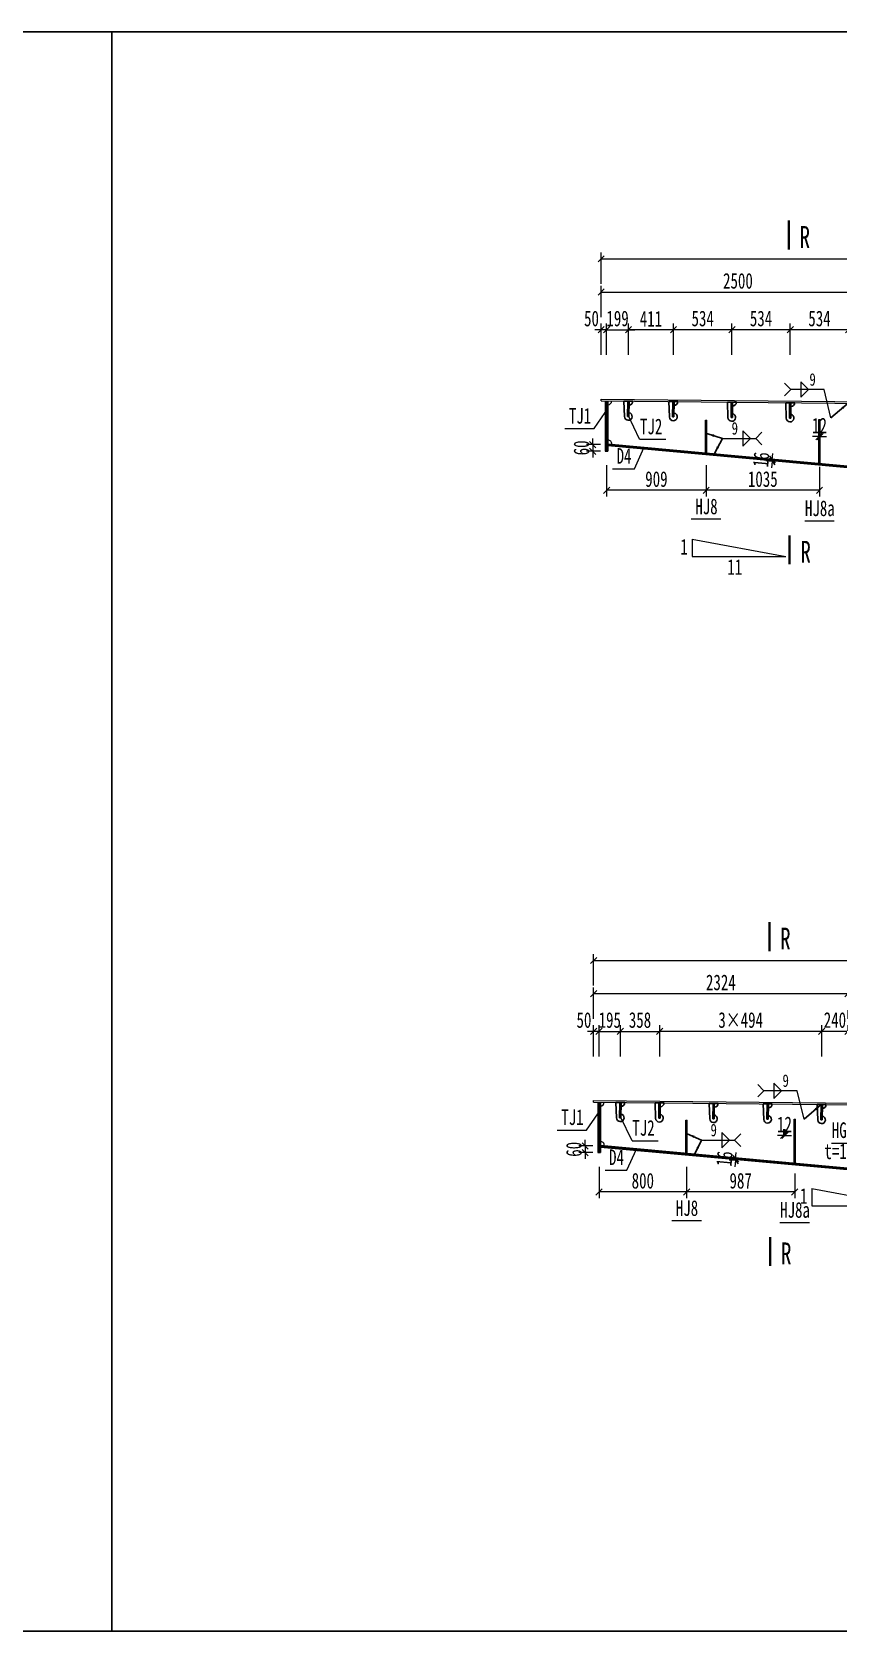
# Model space of a CAD drawing. Header units: millimetres. Extents: x -89049 to 410567, y -307459 to -100425.
# Drawn here: x 145837 to 153201, y -153251 to -138634 of the extents above; entities that cross this region are included whole.
import ezdxf
from ezdxf.enums import TextEntityAlignment as Align

# ---------------------------------------------------------------- set-up
doc = ezdxf.new("R2010")
doc.units = ezdxf.units.MM
doc.layers.get('Defpoints').update_dxf_attribs({"color": 8})
for name, color, linetype, lineweight in [('Dim', 4, 'Continuous', 15), ('文字', 7, 'Continuous', 15), ('粗线', 3, 'Continuous', 35), ('细实线', 4, 'Continuous', 15), ('钢板粗线', 1, 'Continuous', 25), ('钢板细线', 6, 'Continuous', 15)]:
    doc.layers.add(name, color=color, linetype=linetype, lineweight=lineweight)
doc.layers.add('Text', color=4, linetype='Continuous')
doc.styles.add('111', font='', dxfattribs={"width": 0.7})
doc.styles.add('BM_Dim', font='', dxfattribs={"width": 0.85})
doc.styles.add('SMEDI', font='', dxfattribs={"width": 0.75})
doc.styles.get("Standard").update_dxf_attribs({"font": ''})
doc.styles.get('111').set_extended_font_data('仿宋_GB2312')
doc.styles.get('BM_Dim').set_extended_font_data('仿宋_GB2312')
doc.styles.get('SMEDI').set_extended_font_data('仿宋_GB2312')
doc.styles.get('Standard').set_extended_font_data('仿宋_GB2312')
doc.dimstyles.new('200', dxfattribs={"dimscale": 0, "dimtxt": 2.5, "dimasz": 1, "dimexe": 1, "dimexo": 1, "dimgap": 0.6, "dimtad": 1, "dimdec": 0, "dimdsep": 46, "dimtxsty": '111', "dimblk": 'OBLIQUE', "dimcen": 0, "dimclrd": 4, "dimclre": 4, "dimclrt": 4, "dimadec": 1, "dimazin": 2, "dimtfac": 1, "dimtdec": 0, "dimtix": 1, "dimtmove": 2, "dimatfit": 3, "dimfxl": 4, "dimfxlon": 1, "dimtolj": 1, "dimlwd": -1, "dimlwe": -1, "dimarcsym": 0})
doc.dimstyles.new('MSteel_1.0_1.0', dxfattribs={"dimtxt": 3, "dimasz": 1.2, "dimexe": 1, "dimexo": 1, "dimgap": 1, "dimtad": 3, "dimtoh": 1, "dimdec": 0, "dimzin": 0, "dimdsep": 46, "dimtxsty": 'Standard', "dimblk": 'ARCHTICK', "dimcen": 0.09, "dimclrd": 3, "dimclre": 3, "dimadec": 0, "dimazin": 0, "dimtfac": 1, "dimtdec": 4, "dimtofl": 0, "dimtmove": 0, "dimatfit": 3, "dimfxl": 1, "dimtolj": 1, "dimtzin": 0, "dimarcsym": 0})

# ---------------------------------------------------------------- blocks, each defined once
blk = doc.blocks.new('_Oblique')
at = {"color": 0, "linetype": 'ByBlock', "lineweight": -2}
blk.add_line((-0.5, -0.5), (0.5, 0.5), dxfattribs=at)
blk = doc.blocks.new('*D3426')
at = {"layer": 'Defpoints', "color": 0, "transparency": 16777216}
for p in [(153537, -141012), (151037, -141998), (153537, -141941)]:
    blk.add_point(p, dxfattribs=at)
at = {"layer": '细实线', "color": 4, "transparency": 16777216}
for p, q in [((151037, -141240), (151037, -140955)), ((151037, -141012), (153537, -141012)), ((153537, -141240), (153537, -140955))]:
    blk.add_line(p, q, dxfattribs=at)
at = {"layer": '细实线', "color": 4, "transparency": 16777216, "xscale": 57.14285714285715, "yscale": 57.14285714285715, "zscale": 57.14285714285715, "rotation": 180}
blk.add_blockref('_Oblique', (151037, -141012), dxfattribs=at)
at = {"layer": '细实线', "color": 4, "transparency": 16777216, "xscale": 57.14285714285715, "yscale": 57.14285714285715, "zscale": 57.14285714285715}
blk.add_blockref('_Oblique', (153537, -141012), dxfattribs=at)
at = {"layer": '细实线', "color": 4, "transparency": 16777216, "insert": (152287, -140910), "char_height": 142.9, "attachment_point": 5, "style": '111'}
blk.add_mtext('\\A1;2500', dxfattribs=at)
blk = doc.blocks.new('*D3428')
at = {"layer": 'Defpoints', "color": 0, "transparency": 16777216}
for p in [(151997, -142457), (153032, -142553), (151997, -142824)]:
    blk.add_point(p, dxfattribs=at)
at = {"layer": '细实线', "color": 4, "transparency": 16777216}
for p, q in [((151997, -142595), (151997, -142881)), ((153032, -142610), (153032, -142881)), ((153032, -142824), (151997, -142824))]:
    blk.add_line(p, q, dxfattribs=at)
at = {"layer": '细实线', "color": 4, "transparency": 16777216, "xscale": 57.14285714285715, "yscale": 57.14285714285715, "zscale": 57.14285714285715, "rotation": 180}
blk.add_blockref('_Oblique', (151997, -142824), dxfattribs=at)
at = {"layer": '细实线', "color": 4, "transparency": 16777216, "xscale": 57.14285714285715, "yscale": 57.14285714285715, "zscale": 57.14285714285715}
blk.add_blockref('_Oblique', (153032, -142824), dxfattribs=at)
at = {"layer": '细实线', "color": 4, "transparency": 16777216, "insert": (152514, -142722), "char_height": 142.9, "attachment_point": 5, "style": '111'}
blk.add_mtext('\\A1;1035', dxfattribs=at)
blk = doc.blocks.new('_ArchTick')
at = {"color": 0, "linetype": 'ByBlock', "const_width": 0.15}
blk.add_lwpolyline([(-0.5, -0.5), (0.5, 0.5)], dxfattribs=at)
blk = doc.blocks.new('角焊缝1')
at = {"layer": 'Dim'}
blk.add_line((-3101.17, 370.22), (-3106.48, 370.22), dxfattribs=at)
blk.add_lwpolyline([(-3107.48, 369.22), (-3106.48, 370.22), (-3107.48, 371.22)], dxfattribs=at)
blk.add_lwpolyline([(-3104.91, 371.45), (-3104.91, 368.99), (-3103.68, 370.22)], close=True, dxfattribs=at)
blk = doc.blocks.new('角焊缝2')
at = {"layer": 'Dim'}
blk.add_line((-3138.01, 370.22), (-3132.7, 370.22), dxfattribs=at)
blk.add_lwpolyline([(-3134.75, 371.45), (-3134.75, 368.99), (-3133.52, 370.22)], close=True, dxfattribs=at)
blk.add_lwpolyline([(-3131.7, 369.22), (-3132.7, 370.22), (-3131.7, 371.22)], dxfattribs=at)
blk = doc.blocks.new('*D3432')
at = {"layer": 'Defpoints', "color": 0, "transparency": 16777216}
for p in [(150960, -142467), (151087, -142406), (151087, -142467)]:
    blk.add_point(p, dxfattribs=at)
at = {"layer": '细实线', "color": 4, "transparency": 16777216}
for p, q in [((150960, -142406), (150960, -142349)), ((151030, -142406), (150903, -142406)), ((151030, -142467), (150903, -142467)), ((150960, -142406), (150960, -142467)), ((150960, -142467), (150960, -142524))]:
    blk.add_line(p, q, dxfattribs=at)
at = {"layer": '细实线', "color": 4, "transparency": 16777216, "xscale": 57.14285714285715, "yscale": 57.14285714285715, "zscale": 57.14285714285715}
for p, rotation in [((150960, -142406), 270), ((150960, -142467), 90)]:
    blk.add_blockref('_Oblique', p, dxfattribs=dict(at, rotation=rotation))
at = {"layer": '细实线', "color": 4, "transparency": 16777216, "insert": (150858, -142436), "char_height": 142.9, "attachment_point": 5, "rotation": 90, "style": '111'}
blk.add_mtext('\\A1;60', dxfattribs=at)
blk = doc.blocks.new('*D3438')
at = {"layer": 'Defpoints', "color": 0, "transparency": 16777216}
for p in [(152600, -142560), (152631, -142563), (152632, -142547)]:
    blk.add_point(p, dxfattribs=at)
at = {"layer": '细实线', "color": 4, "transparency": 16777216}
for p, q in [((152601, -142544), (152606, -142488)), ((152600, -142560), (152543, -142555)), ((152601, -142544), (152544, -142539)), ((152600, -142560), (152595, -142617)), ((152601, -142544), (152600, -142560))]:
    blk.add_line(p, q, dxfattribs=at)
at = {"layer": '细实线', "color": 4, "transparency": 16777216, "xscale": 57.14285714285715, "yscale": 57.14285714285715, "zscale": 57.14285714285715}
for p, rotation in [((152601, -142544), 264.7955185572884), ((152600, -142560), 84.79551855728839)]:
    blk.add_blockref('_Oblique', p, dxfattribs=dict(at, rotation=rotation))
at = {"layer": '细实线', "color": 4, "transparency": 16777216, "insert": (152499, -142543), "char_height": 142.9, "attachment_point": 5, "rotation": 84.7955, "style": '111'}
blk.add_mtext('\\A1;16', dxfattribs=at)
blk = doc.blocks.new('*D3491')
at = {"layer": 'Defpoints', "color": 0, "transparency": 16777216}
for p in [(151037, -141356), (151037, -141997), (151087, -142024)]:
    blk.add_point(p, dxfattribs=at)
at = {"layer": '细实线', "color": 4, "transparency": 16777216}
for p, q in [((151037, -141585), (151037, -141299)), ((151087, -141585), (151087, -141299)), ((151037, -141356), (150980, -141356)), ((151087, -141356), (151037, -141356)), ((151087, -141356), (151144, -141356))]:
    blk.add_line(p, q, dxfattribs=at)
at = {"layer": '细实线', "color": 4, "transparency": 16777216, "xscale": 57.14285714285715, "yscale": 57.14285714285715, "zscale": 57.14285714285715}
blk.add_blockref('_Oblique', (151037, -141356), dxfattribs=at)
at = {"layer": '细实线', "color": 4, "transparency": 16777216, "xscale": 57.14285714285715, "yscale": 57.14285714285715, "zscale": 57.14285714285715, "rotation": 180}
blk.add_blockref('_Oblique', (151087, -141356), dxfattribs=at)
at = {"layer": '细实线', "color": 4, "transparency": 16777216, "insert": (150949, -141254), "char_height": 142.9, "attachment_point": 5, "style": '111'}
blk.add_mtext('\\A1;50', dxfattribs=at)
blk = doc.blocks.new('12-140加劲 有过焊孔')
at = {"layer": 'Defpoints'}
blk.add_line((0, 0), (0, 140), dxfattribs=at)
at = {"layer": '钢板粗线', "color": 7}
for p, q in [((-6, 0), (-6, 140)), ((-6, 140), (6, 140)), ((6, 0), (6, 140)), ((41, 0), (35, 141)), ((-41, 0), (41, 0))]:
    blk.add_line(p, q, dxfattribs=at)
for centre, start, end in [((0, 140), 2.441, 260.1291), ((-6, 0), 90, 180)]:
    blk.add_arc(centre, 35, start, end, dxfattribs=at)
blk = doc.blocks.new('*D3492')
at = {"layer": 'Defpoints', "color": 0, "transparency": 16777216}
for p in [(152765, -141356), (152765, -141681), (153299, -142027)]:
    blk.add_point(p, dxfattribs=at)
at = {"layer": '细实线', "color": 4, "transparency": 16777216}
for p, q in [((152765, -141585), (152765, -141299)), ((153299, -141585), (153299, -141299)), ((153299, -141356), (152765, -141356))]:
    blk.add_line(p, q, dxfattribs=at)
at = {"layer": '细实线', "color": 4, "transparency": 16777216, "xscale": 57.14285714285715, "yscale": 57.14285714285715, "zscale": 57.14285714285715, "rotation": 180}
blk.add_blockref('_Oblique', (152765, -141356), dxfattribs=at)
at = {"layer": '细实线', "color": 4, "transparency": 16777216, "xscale": 57.14285714285715, "yscale": 57.14285714285715, "zscale": 57.14285714285715}
blk.add_blockref('_Oblique', (153299, -141356), dxfattribs=at)
at = {"layer": '细实线', "color": 4, "transparency": 16777216, "insert": (153032, -141254), "char_height": 142.9, "attachment_point": 5, "style": '111'}
blk.add_mtext('\\A1;534', dxfattribs=at)
blk = doc.blocks.new('*D3493')
at = {"layer": 'Defpoints', "color": 0, "transparency": 16777216}
for p in [(151287, -141356), (151287, -141810), (151087, -142024)]:
    blk.add_point(p, dxfattribs=at)
at = {"layer": '细实线', "color": 4, "transparency": 16777216}
for p, q in [((151087, -141585), (151087, -141299)), ((151287, -141585), (151287, -141299)), ((151087, -141356), (151030, -141356)), ((151087, -141356), (151287, -141356)), ((151287, -141356), (151344, -141356))]:
    blk.add_line(p, q, dxfattribs=at)
at = {"layer": '细实线', "color": 4, "transparency": 16777216, "xscale": 57.14285714285715, "yscale": 57.14285714285715, "zscale": 57.14285714285715}
blk.add_blockref('_Oblique', (151087, -141356), dxfattribs=at)
at = {"layer": '细实线', "color": 4, "transparency": 16777216, "xscale": 57.14285714285715, "yscale": 57.14285714285715, "zscale": 57.14285714285715, "rotation": 180}
blk.add_blockref('_Oblique', (151287, -141356), dxfattribs=at)
at = {"layer": '细实线', "color": 4, "transparency": 16777216, "insert": (151187, -141254), "char_height": 142.9, "attachment_point": 5, "style": '111'}
blk.add_mtext('\\A1;199', dxfattribs=at)
blk = doc.blocks.new('*D3496')
at = {"layer": 'Defpoints', "color": 0, "transparency": 16777216}
for p in [(151287, -141356), (151287, -141765), (151698, -141744)]:
    blk.add_point(p, dxfattribs=at)
at = {"layer": '细实线', "color": 4, "transparency": 16777216}
for p, q in [((151287, -141585), (151287, -141299)), ((151698, -141585), (151698, -141299)), ((151698, -141356), (151287, -141356))]:
    blk.add_line(p, q, dxfattribs=at)
at = {"layer": '细实线', "color": 4, "transparency": 16777216, "xscale": 57.14285714285715, "yscale": 57.14285714285715, "zscale": 57.14285714285715, "rotation": 180}
blk.add_blockref('_Oblique', (151287, -141356), dxfattribs=at)
at = {"layer": '细实线', "color": 4, "transparency": 16777216, "xscale": 57.14285714285715, "yscale": 57.14285714285715, "zscale": 57.14285714285715}
blk.add_blockref('_Oblique', (151698, -141356), dxfattribs=at)
at = {"layer": '细实线', "color": 4, "transparency": 16777216, "insert": (151492, -141255), "char_height": 142.9, "attachment_point": 5, "style": '111'}
blk.add_mtext('\\A1;411', dxfattribs=at)
blk = doc.blocks.new('*D3497')
at = {"layer": 'Defpoints', "color": 0, "transparency": 16777216}
for p in [(153026, -142366), (153038, -142333), (153038, -142366)]:
    blk.add_point(p, dxfattribs=at)
at = {"layer": '细实线', "color": 4, "transparency": 16777216}
for p, q in [((153026, -142333), (152969, -142333)), ((153026, -142333), (153026, -142276)), ((153026, -142333), (153038, -142333)), ((153038, -142333), (153038, -142276)), ((153038, -142333), (153095, -142333))]:
    blk.add_line(p, q, dxfattribs=at)
at = {"layer": '细实线', "color": 4, "transparency": 16777216, "xscale": 57.14285714285715, "yscale": 57.14285714285715, "zscale": 57.14285714285715}
blk.add_blockref('_Oblique', (153026, -142333), dxfattribs=at)
at = {"layer": '细实线', "color": 4, "transparency": 16777216, "xscale": 57.14285714285715, "yscale": 57.14285714285715, "zscale": 57.14285714285715, "rotation": 180}
blk.add_blockref('_Oblique', (153038, -142333), dxfattribs=at)
at = {"layer": '细实线', "color": 4, "transparency": 16777216, "insert": (153032, -142232), "char_height": 142.9, "attachment_point": 5, "style": '111'}
blk.add_mtext('\\A1;12', dxfattribs=at)
blk = doc.blocks.new('*D3498')
at = {"layer": 'Defpoints', "color": 0, "transparency": 16777216}
for p in [(151087, -142448), (151997, -142457), (151087, -142824)]:
    blk.add_point(p, dxfattribs=at)
at = {"layer": '细实线', "color": 4, "transparency": 16777216}
for p, q in [((151087, -142595), (151087, -142881)), ((151997, -142595), (151997, -142881)), ((151997, -142824), (151087, -142824))]:
    blk.add_line(p, q, dxfattribs=at)
at = {"layer": '细实线', "color": 4, "transparency": 16777216, "xscale": 57.14285714285715, "yscale": 57.14285714285715, "zscale": 57.14285714285715, "rotation": 180}
blk.add_blockref('_Oblique', (151087, -142824), dxfattribs=at)
at = {"layer": '细实线', "color": 4, "transparency": 16777216, "xscale": 57.14285714285715, "yscale": 57.14285714285715, "zscale": 57.14285714285715}
blk.add_blockref('_Oblique', (151997, -142824), dxfattribs=at)
at = {"layer": '细实线', "color": 4, "transparency": 16777216, "insert": (151542, -142722), "char_height": 142.9, "attachment_point": 5, "style": '111'}
blk.add_mtext('\\A1;909', dxfattribs=at)
blk = doc.blocks.new('*D3499')
at = {"layer": 'Defpoints', "color": 0, "transparency": 16777216}
for p in [(163775, -140708), (163775, -141709), (151037, -141998)]:
    blk.add_point(p, dxfattribs=at)
at = {"layer": '细实线', "color": 4, "transparency": 16777216}
for p, q in [((151037, -140937), (151037, -140651)), ((151037, -140708), (163775, -140708)), ((163775, -140937), (163775, -140651))]:
    blk.add_line(p, q, dxfattribs=at)
at = {"layer": '细实线', "color": 4, "transparency": 16777216, "xscale": 57.14285714285715, "yscale": 57.14285714285715, "zscale": 57.14285714285715, "rotation": 180}
blk.add_blockref('_Oblique', (151037, -140708), dxfattribs=at)
at = {"layer": '细实线', "color": 4, "transparency": 16777216, "xscale": 57.14285714285715, "yscale": 57.14285714285715, "zscale": 57.14285714285715}
blk.add_blockref('_Oblique', (163775, -140708), dxfattribs=at)
at = {"layer": '细实线', "color": 4, "transparency": 16777216, "insert": (157406, -140606), "char_height": 142.9, "attachment_point": 5, "style": '111'}
blk.add_mtext('\\A1;12738', dxfattribs=at)
blk = doc.blocks.new('*D3505')
at = {"layer": 'Defpoints', "color": 0, "transparency": 16777216}
for p in [(151698, -141356), (151698, -141744), (152232, -141737)]:
    blk.add_point(p, dxfattribs=at)
at = {"layer": '细实线', "color": 4, "transparency": 16777216}
for p, q in [((151698, -141585), (151698, -141299)), ((152232, -141585), (152232, -141299)), ((152232, -141356), (151698, -141356))]:
    blk.add_line(p, q, dxfattribs=at)
at = {"layer": '细实线', "color": 4, "transparency": 16777216, "xscale": 57.14285714285715, "yscale": 57.14285714285715, "zscale": 57.14285714285715, "rotation": 180}
blk.add_blockref('_Oblique', (151698, -141356), dxfattribs=at)
at = {"layer": '细实线', "color": 4, "transparency": 16777216, "xscale": 57.14285714285715, "yscale": 57.14285714285715, "zscale": 57.14285714285715}
blk.add_blockref('_Oblique', (152232, -141356), dxfattribs=at)
at = {"layer": '细实线', "color": 4, "transparency": 16777216, "insert": (151965, -141254), "char_height": 142.9, "attachment_point": 5, "style": '111'}
blk.add_mtext('\\A1;534', dxfattribs=at)
blk = doc.blocks.new('*D3506')
at = {"layer": 'Defpoints', "color": 0, "transparency": 16777216}
for p in [(152232, -141356), (152232, -141752), (152765, -141737)]:
    blk.add_point(p, dxfattribs=at)
at = {"layer": '细实线', "color": 4, "transparency": 16777216}
for p, q in [((152232, -141585), (152232, -141299)), ((152765, -141585), (152765, -141299)), ((152765, -141356), (152232, -141356))]:
    blk.add_line(p, q, dxfattribs=at)
at = {"layer": '细实线', "color": 4, "transparency": 16777216, "xscale": 57.14285714285715, "yscale": 57.14285714285715, "zscale": 57.14285714285715, "rotation": 180}
blk.add_blockref('_Oblique', (152232, -141356), dxfattribs=at)
at = {"layer": '细实线', "color": 4, "transparency": 16777216, "xscale": 57.14285714285715, "yscale": 57.14285714285715, "zscale": 57.14285714285715}
blk.add_blockref('_Oblique', (152765, -141356), dxfattribs=at)
at = {"layer": '细实线', "color": 4, "transparency": 16777216, "insert": (152498, -141254), "char_height": 142.9, "attachment_point": 5, "style": '111'}
blk.add_mtext('\\A1;534', dxfattribs=at)
blk = doc.blocks.new('*D3515')
at = {"layer": 'Defpoints', "color": 0, "transparency": 16777216}
for p in [(153293, -147425), (150968, -148409), (153293, -148416)]:
    blk.add_point(p, dxfattribs=at)
at = {"layer": '细实线', "color": 4, "transparency": 16777216}
for p, q in [((150968, -147654), (150968, -147368)), ((150968, -147425), (153293, -147425)), ((153293, -147654), (153293, -147368))]:
    blk.add_line(p, q, dxfattribs=at)
at = {"layer": '细实线', "color": 4, "transparency": 16777216, "xscale": 57.14285714285715, "yscale": 57.14285714285715, "zscale": 57.14285714285715, "rotation": 180}
blk.add_blockref('_Oblique', (150968, -147425), dxfattribs=at)
at = {"layer": '细实线', "color": 4, "transparency": 16777216, "xscale": 57.14285714285715, "yscale": 57.14285714285715, "zscale": 57.14285714285715}
blk.add_blockref('_Oblique', (153293, -147425), dxfattribs=at)
at = {"layer": '细实线', "color": 4, "transparency": 16777216, "insert": (152131, -147323), "char_height": 142.9, "attachment_point": 5, "style": '111'}
blk.add_mtext('\\A1;2324', dxfattribs=at)
blk = doc.blocks.new('*D3517')
at = {"layer": 'Defpoints', "color": 0, "transparency": 16777216}
for p in [(151818, -148933), (152806, -149012), (151818, -149238)]:
    blk.add_point(p, dxfattribs=at)
at = {"layer": '细实线', "color": 4, "transparency": 16777216}
for p, q in [((151818, -149009), (151818, -149295)), ((152806, -149070), (152806, -149295)), ((152806, -149238), (151818, -149238))]:
    blk.add_line(p, q, dxfattribs=at)
at = {"layer": '细实线', "color": 4, "transparency": 16777216, "xscale": 57.14285714285715, "yscale": 57.14285714285715, "zscale": 57.14285714285715, "rotation": 180}
blk.add_blockref('_Oblique', (151818, -149238), dxfattribs=at)
at = {"layer": '细实线', "color": 4, "transparency": 16777216, "xscale": 57.14285714285715, "yscale": 57.14285714285715, "zscale": 57.14285714285715}
blk.add_blockref('_Oblique', (152806, -149238), dxfattribs=at)
at = {"layer": '细实线', "color": 4, "transparency": 16777216, "insert": (152312, -149136), "char_height": 142.9, "attachment_point": 5, "style": '111'}
blk.add_mtext('\\A1;987', dxfattribs=at)
blk = doc.blocks.new('*D3521')
at = {"layer": 'Defpoints', "color": 0, "transparency": 16777216}
for p in [(150891, -148878), (151018, -148817), (151018, -148878)]:
    blk.add_point(p, dxfattribs=at)
at = {"layer": '细实线', "color": 4, "transparency": 16777216}
for p, q in [((150891, -148817), (150891, -148760)), ((150961, -148817), (150834, -148817)), ((150961, -148878), (150834, -148878)), ((150891, -148817), (150891, -148878)), ((150891, -148878), (150891, -148935))]:
    blk.add_line(p, q, dxfattribs=at)
at = {"layer": '细实线', "color": 4, "transparency": 16777216, "xscale": 57.14285714285715, "yscale": 57.14285714285715, "zscale": 57.14285714285715}
for p, rotation in [((150891, -148817), 270), ((150891, -148878), 90)]:
    blk.add_blockref('_Oblique', p, dxfattribs=dict(at, rotation=rotation))
at = {"layer": '细实线', "color": 4, "transparency": 16777216, "insert": (150789, -148848), "char_height": 142.9, "attachment_point": 5, "rotation": 90, "style": '111'}
blk.add_mtext('\\A1;60', dxfattribs=at)
blk = doc.blocks.new('*D3527')
at = {"layer": 'Defpoints', "color": 0, "transparency": 16777216}
for p in [(152297, -148938), (152265, -148951), (152296, -148954)]:
    blk.add_point(p, dxfattribs=at)
at = {"layer": '细实线', "color": 4, "transparency": 16777216}
for p, q in [((152265, -148951), (152208, -148946)), ((152266, -148935), (152210, -148930)), ((152266, -148935), (152265, -148951)), ((152266, -148935), (152272, -148878)), ((152265, -148951), (152260, -149008))]:
    blk.add_line(p, q, dxfattribs=at)
at = {"layer": '细实线', "color": 4, "transparency": 16777216, "xscale": 57.14285714285715, "yscale": 57.14285714285715, "zscale": 57.14285714285715}
for p, rotation in [((152265, -148951), 84.79551855728839), ((152266, -148935), 264.7955185572884)]:
    blk.add_blockref('_Oblique', p, dxfattribs=dict(at, rotation=rotation))
at = {"layer": '细实线', "color": 4, "transparency": 16777216, "insert": (152164, -148934), "char_height": 142.9, "attachment_point": 5, "rotation": 84.7955, "style": '111'}
blk.add_mtext('\\A1;16', dxfattribs=at)
blk = doc.blocks.new('*D3580')
at = {"layer": 'Defpoints', "color": 0, "transparency": 16777216}
for p in [(153053, -147770), (153053, -148446), (153293, -148436)]:
    blk.add_point(p, dxfattribs=at)
at = {"layer": '细实线', "color": 4, "transparency": 16777216}
for p, q in [((153053, -147770), (152996, -147770)), ((153053, -147998), (153053, -147712)), ((153293, -147770), (153053, -147770)), ((153293, -147998), (153293, -147712)), ((153293, -147770), (153350, -147770))]:
    blk.add_line(p, q, dxfattribs=at)
at = {"layer": '细实线', "color": 4, "transparency": 16777216, "xscale": 57.14285714285715, "yscale": 57.14285714285715, "zscale": 57.14285714285715}
blk.add_blockref('_Oblique', (153053, -147770), dxfattribs=at)
at = {"layer": '细实线', "color": 4, "transparency": 16777216, "xscale": 57.14285714285715, "yscale": 57.14285714285715, "zscale": 57.14285714285715, "rotation": 180}
blk.add_blockref('_Oblique', (153293, -147770), dxfattribs=at)
at = {"layer": '细实线', "color": 4, "transparency": 16777216, "insert": (153173, -147667), "char_height": 142.9, "attachment_point": 5, "style": '111'}
blk.add_mtext('\\A1;240', dxfattribs=at)
blk = doc.blocks.new('*D3581')
at = {"layer": 'Defpoints', "color": 0, "transparency": 16777216}
for p in [(150968, -147770), (150968, -148411), (151018, -148438)]:
    blk.add_point(p, dxfattribs=at)
at = {"layer": '细实线', "color": 4, "transparency": 16777216}
for p, q in [((150968, -147770), (150911, -147770)), ((150968, -147998), (150968, -147712)), ((151018, -147770), (150968, -147770)), ((151018, -147998), (151018, -147712)), ((151018, -147770), (151075, -147770))]:
    blk.add_line(p, q, dxfattribs=at)
at = {"layer": '细实线', "color": 4, "transparency": 16777216, "xscale": 57.14285714285715, "yscale": 57.14285714285715, "zscale": 57.14285714285715}
blk.add_blockref('_Oblique', (150968, -147770), dxfattribs=at)
at = {"layer": '细实线', "color": 4, "transparency": 16777216, "xscale": 57.14285714285715, "yscale": 57.14285714285715, "zscale": 57.14285714285715, "rotation": 180}
blk.add_blockref('_Oblique', (151018, -147770), dxfattribs=at)
at = {"layer": '细实线', "color": 4, "transparency": 16777216, "insert": (150880, -147667), "char_height": 142.9, "attachment_point": 5, "style": '111'}
blk.add_mtext('\\A1;50', dxfattribs=at)
blk = doc.blocks.new('*D3582')
at = {"layer": 'Defpoints', "color": 0, "transparency": 16777216}
for p in [(151572, -147770), (151213, -148299), (151572, -148266)]:
    blk.add_point(p, dxfattribs=at)
at = {"layer": '细实线', "color": 4, "transparency": 16777216}
for p, q in [((151213, -147998), (151213, -147712)), ((151213, -147770), (151572, -147770)), ((151572, -147998), (151572, -147712))]:
    blk.add_line(p, q, dxfattribs=at)
at = {"layer": '细实线', "color": 4, "transparency": 16777216, "xscale": 57.14285714285715, "yscale": 57.14285714285715, "zscale": 57.14285714285715, "rotation": 180}
blk.add_blockref('_Oblique', (151213, -147770), dxfattribs=at)
at = {"layer": '细实线', "color": 4, "transparency": 16777216, "xscale": 57.14285714285715, "yscale": 57.14285714285715, "zscale": 57.14285714285715}
blk.add_blockref('_Oblique', (151572, -147770), dxfattribs=at)
at = {"layer": '细实线', "color": 4, "transparency": 16777216, "insert": (151392, -147667), "char_height": 142.9, "attachment_point": 5, "style": '111'}
blk.add_mtext('\\A1;358', dxfattribs=at)
blk = doc.blocks.new('*D3585')
at = {"layer": 'Defpoints', "color": 0, "transparency": 16777216}
for p in [(152706, -148755), (152718, -148721), (152718, -148755)]:
    blk.add_point(p, dxfattribs=at)
at = {"layer": '细实线', "color": 4, "transparency": 16777216}
for p, q in [((152706, -148721), (152649, -148721)), ((152706, -148721), (152706, -148664)), ((152706, -148721), (152718, -148721)), ((152718, -148721), (152718, -148664)), ((152718, -148721), (152775, -148721))]:
    blk.add_line(p, q, dxfattribs=at)
at = {"layer": '细实线', "color": 4, "transparency": 16777216, "xscale": 57.14285714285715, "yscale": 57.14285714285715, "zscale": 57.14285714285715}
blk.add_blockref('_Oblique', (152706, -148721), dxfattribs=at)
at = {"layer": '细实线', "color": 4, "transparency": 16777216, "xscale": 57.14285714285715, "yscale": 57.14285714285715, "zscale": 57.14285714285715, "rotation": 180}
blk.add_blockref('_Oblique', (152718, -148721), dxfattribs=at)
at = {"layer": '细实线', "color": 4, "transparency": 16777216, "insert": (152712, -148620), "char_height": 142.9, "attachment_point": 5, "style": '111'}
blk.add_mtext('\\A1;12', dxfattribs=at)
blk = doc.blocks.new('*D3586')
at = {"layer": 'Defpoints', "color": 0, "transparency": 16777216}
for p in [(151018, -148864), (151818, -148933), (151018, -149238)]:
    blk.add_point(p, dxfattribs=at)
at = {"layer": '细实线', "color": 4, "transparency": 16777216}
for p, q in [((151018, -149009), (151018, -149295)), ((151818, -149009), (151818, -149295)), ((151818, -149238), (151018, -149238))]:
    blk.add_line(p, q, dxfattribs=at)
at = {"layer": '细实线', "color": 4, "transparency": 16777216, "xscale": 57.14285714285715, "yscale": 57.14285714285715, "zscale": 57.14285714285715, "rotation": 180}
blk.add_blockref('_Oblique', (151018, -149238), dxfattribs=at)
at = {"layer": '细实线', "color": 4, "transparency": 16777216, "xscale": 57.14285714285715, "yscale": 57.14285714285715, "zscale": 57.14285714285715}
blk.add_blockref('_Oblique', (151818, -149238), dxfattribs=at)
at = {"layer": '细实线', "color": 4, "transparency": 16777216, "insert": (151418, -149136), "char_height": 142.9, "attachment_point": 5, "style": '111'}
blk.add_mtext('\\A1;800', dxfattribs=at)
blk = doc.blocks.new('*D3587')
at = {"layer": 'Defpoints', "color": 0, "transparency": 16777216}
for p in [(163951, -147122), (163951, -148123), (150968, -148409)]:
    blk.add_point(p, dxfattribs=at)
at = {"layer": '细实线', "color": 4, "transparency": 16777216}
for p, q in [((150968, -147350), (150968, -147065)), ((150968, -147122), (163951, -147122)), ((163951, -147350), (163951, -147065))]:
    blk.add_line(p, q, dxfattribs=at)
at = {"layer": '细实线', "color": 4, "transparency": 16777216, "xscale": 57.14285714285715, "yscale": 57.14285714285715, "zscale": 57.14285714285715, "rotation": 180}
blk.add_blockref('_Oblique', (150968, -147122), dxfattribs=at)
at = {"layer": '细实线', "color": 4, "transparency": 16777216, "xscale": 57.14285714285715, "yscale": 57.14285714285715, "zscale": 57.14285714285715}
blk.add_blockref('_Oblique', (163951, -147122), dxfattribs=at)
at = {"layer": '细实线', "color": 4, "transparency": 16777216, "insert": (157460, -147020), "char_height": 142.9, "attachment_point": 5, "style": '111'}
blk.add_mtext('\\A1;12983', dxfattribs=at)
blk = doc.blocks.new('*D3600')
at = {"layer": 'Defpoints', "color": 0, "transparency": 16777216}
for p in [(151213, -147770), (151213, -148266), (151018, -148452)]:
    blk.add_point(p, dxfattribs=at)
at = {"layer": '细实线', "color": 4, "transparency": 16777216}
for p, q in [((151018, -147770), (150961, -147770)), ((151018, -147998), (151018, -147712)), ((151018, -147770), (151213, -147770)), ((151213, -147998), (151213, -147712)), ((151213, -147770), (151270, -147770))]:
    blk.add_line(p, q, dxfattribs=at)
at = {"layer": '细实线', "color": 4, "transparency": 16777216, "xscale": 57.14285714285715, "yscale": 57.14285714285715, "zscale": 57.14285714285715}
blk.add_blockref('_Oblique', (151018, -147770), dxfattribs=at)
at = {"layer": '细实线', "color": 4, "transparency": 16777216, "xscale": 57.14285714285715, "yscale": 57.14285714285715, "zscale": 57.14285714285715, "rotation": 180}
blk.add_blockref('_Oblique', (151213, -147770), dxfattribs=at)
at = {"layer": '细实线', "color": 4, "transparency": 16777216, "insert": (151116, -147667), "char_height": 142.9, "attachment_point": 5, "style": '111'}
blk.add_mtext('\\A1;195', dxfattribs=at)
blk = doc.blocks.new('*D3601')
at = {"layer": 'Defpoints', "color": 0, "transparency": 16777216}
for p in [(151572, -147770), (151572, -148279), (153053, -148223)]:
    blk.add_point(p, dxfattribs=at)
at = {"layer": '细实线', "color": 4, "transparency": 16777216}
for p, q in [((151572, -147998), (151572, -147712)), ((153053, -147770), (151572, -147770)), ((153053, -147998), (153053, -147712))]:
    blk.add_line(p, q, dxfattribs=at)
at = {"layer": '细实线', "color": 4, "transparency": 16777216, "xscale": 57.14285714285715, "yscale": 57.14285714285715, "zscale": 57.14285714285715, "rotation": 180}
blk.add_blockref('_Oblique', (151572, -147770), dxfattribs=at)
at = {"layer": '细实线', "color": 4, "transparency": 16777216, "xscale": 57.14285714285715, "yscale": 57.14285714285715, "zscale": 57.14285714285715}
blk.add_blockref('_Oblique', (153053, -147770), dxfattribs=at)
at = {"layer": '细实线', "color": 4, "transparency": 16777216, "insert": (152312, -147667), "char_height": 142.9, "attachment_point": 5, "style": '111'}
blk.add_mtext('\\A1;3×494', dxfattribs=at)

msp = doc.modelspace()

# ---------------------------------------------------------------- linework, layer by layer
at = {"layer": 'Defpoints'}
for p, q in [((151087.3, -142006.6), (151087.3, -142466.6)), ((151996.6, -142481.4), (151996.6, -142181.4)), ((153031.9, -142575.7), (153031.9, -142175.7)), ((151087.3, -142406.6), (154167.2, -142687.2)), ((151018.3, -148417.8), (151018.3, -148877.8)), ((151818.4, -148882.6), (151818.4, -148582.6)), ((152805.9, -148972.6), (152805.9, -148572.6)), ((151018.3, -148817.8), (153906.8, -149080.9))]:
    msp.add_line(p, q, dxfattribs=at)
for points in [[(124566.6, -138634.1), (146566.6, -138634.1), (146566.6, -153251.3), (124566.6, -153251.3)], [(146566.6, -138634.1), (168566.6, -138634.1), (168566.6, -153251.3), (146566.6, -153251.3)]]:
    msp.add_lwpolyline(points, close=True, dxfattribs=at)
at = {"layer": '粗线'}
for p, q in [((152751.6, -140621.8), (152751.6, -140358.5)), ((152759.3, -143500.2), (152759.3, -143237)), ((152574, -147035.4), (152574, -146772.1)), ((152581.7, -149913.9), (152581.7, -149650.6))]:
    msp.add_line(p, q, dxfattribs=at)
at = {"layer": '细实线'}
for p, q in [((153136.9, -142161.6), (153073.8, -141902.5)), ((150973.1, -142260.2), (151075.3, -142112.9)), ((151388.8, -142357.3), (151285.3, -142137.7)), ((150704.4, -142260.2), (150973.1, -142260.2)), ((151388.8, -142357.3), (151626.7, -142357.3)), ((151341, -142627), (151427.7, -142436.5)), ((151141.4, -142627), (151341, -142627)), ((151861, -143085.8), (152131.9, -143085.8)), ((152896.8, -143102.9), (153167.7, -143102.9)), ((151869.8, -143270), (152725.3, -143430)), ((151869.8, -143270), (151869.8, -143430)), ((151869.8, -143430), (152725.3, -143430)), ((152890.9, -148571), (152827.8, -148311.9)), ((150904.2, -148671.4), (151006.3, -148524.1)), ((151319.1, -148769.4), (151215.5, -148549.9)), ((150635.5, -148671.4), (150904.2, -148671.4)), ((151319.1, -148769.4), (151557, -148769.4)), ((153141.7, -148790.4), (153410.5, -148790.4)), ((151272, -149038.2), (151358.7, -148847.6)), ((151072.5, -149038.2), (151272, -149038.2)), ((152962.9, -149204.9), (153818.4, -149364.9)), ((152962.9, -149204.9), (152962.9, -149364.9)), ((152962.9, -149364.9), (153818.4, -149364.9)), ((151682.9, -149499.9), (151953.8, -149499.9)), ((152670.4, -149516.9), (152941.3, -149516.9))]:
    msp.add_line(p, q, dxfattribs=at)
at = {"layer": '钢板细线'}
for p, q in [((151037.3, -142006.1), (151037.3, -141990.1)), ((151075.3, -142006.5), (151075.3, -142466.6)), ((151099.3, -142006.7), (151099.3, -142466.6)), ((151990.6, -142480.9), (151990.6, -142181.4)), ((151990.6, -142181.4), (152002.6, -142181.4)), ((152002.6, -142482), (152002.6, -142181.4)), ((153025.9, -142575.2), (153025.9, -142175.7)), ((153025.9, -142175.7), (153037.9, -142175.7)), ((153037.9, -142576.3), (153037.9, -142175.7)), ((151075.3, -142466.6), (151099.3, -142466.6)), ((151099.3, -142399.7), (154138.3, -142676.5)), ((151099.3, -142415.7), (154154.5, -142694)), ((150968.3, -148417.3), (150968.3, -148401.3)), ((151006.3, -148417.7), (151006.3, -148877.8)), ((151030.3, -148417.9), (151030.3, -148877.8)), ((151812.4, -148882.1), (151812.4, -148582.6)), ((151812.4, -148582.6), (151824.4, -148582.6)), ((151824.4, -148883.2), (151824.4, -148582.6)), ((152799.9, -148972), (152799.9, -148572.6)), ((152799.9, -148572.6), (152811.9, -148572.6)), ((152811.9, -148973.1), (152811.9, -148572.6)), ((151006.3, -148877.8), (151030.3, -148877.8)), ((151030.3, -148810.8), (153877.9, -149070.2)), ((151030.3, -148826.9), (153894.1, -149087.7))]:
    msp.add_line(p, q, dxfattribs=at)
at = {"layer": '钢板细线', "elevation": 0}
for points in [[(151037.3, -141990.1), (159575, -142075.6), (164413, -142003)], [(151037.3, -142006.1), (159575, -142091.6), (164413, -142019)], [(150968.3, -148401.3), (159751.1, -148489.2), (164589.1, -148416.6)], [(150968.3, -148417.3), (159751.1, -148505.2), (164589.1, -148432.6)]]:
    msp.add_lwpolyline(points, dxfattribs=at)
at = {"layer": '钢板细线'}
for centre, start, end in [((151099.3, -142006.7), 270, 359.42629), ((151099.3, -142399.3), 354.79552, 90), ((151030.3, -148417.9), 270, 359.42629), ((151030.3, -148810.5), 354.79552, 90)]:
    msp.add_arc(centre, 35, start, end, dxfattribs=at)

# ---------------------------------------------------------------- block references
at = {"layer": '细实线', "color": 8, "xscale": 57.1428571428572, "yscale": 57.1428571428572, "zscale": 57.1428571428572}
for name, p in [('角焊缝1', (330283.8, -163058.1)), ('角焊缝2', (331461, -163504.9)), ('角焊缝1', (330037.8, -169467.5)), ('角焊缝2', (331267.9, -169919.1))]:
    msp.add_blockref(name, p, dxfattribs=at)
at = {"layer": '细实线', "rotation": 179.4262908401}
for p in [(151286.6, -142008.6), (151698, -142012.7), (152231.6, -142018.1), (152765.2, -142023.4), (151213.2, -148419.7), (151571.5, -148423.3), (152065.3, -148428.3), (152559, -148433.2), (153052.7, -148438.1)]:
    msp.add_blockref('12-140加劲 有过焊孔', p, dxfattribs=at)

# ---------------------------------------------------------------- texts
at = {"layer": 'Text', "style": 'SMEDI', "width": 0.75}
for p in [(152940.2, -141810.5), (152229.6, -142257.3), (152694.2, -148219.9), (152036.5, -148671.5)]:
    msp.add_text('9', height=114.3, dxfattribs=at).set_placement(p, align=Align.MIDDLE_LEFT)
at = {"layer": '文字', "style": 'BM_Dim', "width": 0.7}
for p in [(152898.3, -140607.5), (152906, -143486), (152720.7, -147021.1), (152728.4, -149899.6)]:
    msp.add_text('R', height=200, dxfattribs=at).set_placement(p, align=Align.CENTER)
for s, height, p in [('TJ1', 142.86, (150843.9, -142257.2)), ('TJ2', 142.86, (151493.7, -142354.2)), ('D4', 142.86, (151246.3, -142623.9)), ('HJ8', 142.86, (151999.4, -143085.2)), ('HJ8a', 142.86, (153035.3, -143102.2)), ('1', 142.9, (151794.8, -143454.1)), ('11', 142.86, (152258.4, -143639.3)), ('TJ1', 142.86, (150775, -148668.3)), ('TJ2', 142.86, (151424, -148766.3)), ('HG10', 142.86, (153281.2, -148787.3)), ('t=12mm', 142.86, (153281.2, -148980.2)), ('D4', 142.86, (151177.4, -149035.1)), ('1', 142.9, (152887.9, -149388.9)), ('HJ8', 142.86, (151821.4, -149499.3)), ('HJ8a', 142.86, (152808.8, -149516.3))]:
    msp.add_text(s, height=height, dxfattribs=at).set_placement(p, align=Align.BOTTOM_CENTER)

# ---------------------------------------------------------------- dimensions: what is measured, and where the dimension line sits
at = {"layer": '细实线'}
for base, p1, p2, override, picture, middle in [((163775, -140708.2), (151037.3, -141998.1), (163775, -141708.9), {"dimscale": 57.142857, "dimtxsty": '111', "dimblk": 'Oblique'}, '*D3499', (157406.1, -140606)), ((153537.1, -141011.9), (151037.3, -141998.1), (153537.1, -141940.7), {"dimscale": 57.142857, "dimtxsty": '111', "dimblk": 'Oblique'}, '*D3426', (152287.2, -140909.6)), ((151286.6, -141355.9), (151087.3, -142024.4), (151286.6, -141810.4), {"dimscale": 57.142857, "dimblk": 'Oblique'}, '*D3493', (151186.9, -141253.7)), ((151286.6, -141355.9), (151698, -141744.4), (151286.6, -141765.2), {"dimscale": 57.142857, "dimblk": 'Oblique'}, '*D3496', (151492.3, -141255.2)), ((151698, -141355.9), (152231.6, -141736.7), (151698, -141744.4), {"dimscale": 57.142857, "dimblk": 'Oblique'}, '*D3505', (151964.8, -141253.7)), ((152231.6, -141355.9), (152765.2, -141736.7), (152231.6, -141751.9), {"dimscale": 57.142857, "dimblk": 'Oblique'}, '*D3506', (152498.4, -141253.7)), ((152765.1628, -141355.9291), (153298.7354, -142027.0589), (152765.1628, -141680.9002), {"dimscale": 57.142857, "dimtxsty": '111', "dimblk": 'Oblique'}, '*D3492', (153031.9491, -141253.6897)), ((151087.3, -142823.8), (151996.6, -142457.2), (151087.3, -142448), {"dimscale": 57.142857, "dimblk": 'Oblique'}, '*D3498', (151541.9, -142721.6)), ((151996.6, -142823.8), (153031.9, -142552.6), (151996.6, -142457.2), {"dimscale": 57.142857, "dimblk": 'Oblique'}, '*D3428', (152514.3, -142721.6)), ((163951.1, -147121.8), (150968.3, -148409.3), (163951.1, -148122.6), {"dimscale": 57.142857, "dimtxsty": '111', "dimblk": 'Oblique'}, '*D3587', (157459.7, -147019.6)), ((153292.7, -147425.5), (150968.3, -148409.3), (153292.7, -148415.6), {"dimscale": 57.142857, "dimtxsty": '111', "dimblk": 'Oblique'}, '*D3515', (152130.5, -147323.2)), ((151213.2, -147769.5), (151018.3, -148451.5), (151213.2, -148265.9), {"dimscale": 57.142857, "dimblk": 'Oblique'}, '*D3600', (151115.8, -147667.3)), ((151571.5, -147769.5), (151213.2, -148298.6), (151571.5, -148265.9), {"dimscale": 57.142857, "dimblk": 'Oblique'}, '*D3582', (151392.4, -147667.3)), ((153052.8, -147769.5), (153292.7, -148435.9), (153052.8, -148445.7), {"dimscale": 57.142857, "dimblk": 'Oblique'}, '*D3580', (153172.7, -147667.3)), ((151018.3, -149237.9), (151818.4, -148933.4), (151018.3, -148864.3), {"dimscale": 57.142857, "dimblk": 'Oblique'}, '*D3586', (151418.4, -149135.7)), ((151818.3884, -149237.9023), (152805.8574, -149012.367), (151818.3884, -148933.3897), {"dimscale": 57.142857, "dimblk": 'Oblique'}, '*D3517', (152312.1229, -149135.6629))]:
    dim = msp.add_linear_dim(base=base, p1=p1, p2=p2, dimstyle='200', override=override, dxfattribs=at)
    dim.commit()
    dim.dimension.update_dxf_attribs({"geometry": picture, "text_midpoint": middle})
for base, p1, p2, picture, middle in [((151037.3, -141355.9), (151087.3, -142024.4), (151037.3, -141997.1), '*D3491', (150949.2, -141253.7)), ((150968.3, -147769.5), (151018.3, -148438), (150968.3, -148410.7), '*D3581', (150880.2, -147667.3))]:
    dim = msp.add_linear_dim(base=base, p1=p1, p2=p2, dimstyle='200', override={"dimscale": 57.142857, "dimblk": 'Oblique'}, dxfattribs=at)
    dim.commit()
    dim.dimension.update_dxf_attribs({"geometry": picture, "text_midpoint": middle, "dimtype": 160})
for p1, p2, distance, picture, middle in [((153025.9, -142366.4), (153037.9, -142366.4), 33.6, '*D3497', (153031.9, -142232)), ((152632.2, -142547.3), (152630.8, -142563.2), -31.1, '*D3438', (152498.7, -142543.2)), ((152705.8, -148754.7), (152717.8, -148754.7), 33.6, '*D3585', (152711.8, -148620.3)), ((152297.5, -148938.1), (152296, -148954), -31.1, '*D3527', (152163.9, -148933.9))]:
    dim = msp.add_aligned_dim(p1=p1, p2=p2, distance=distance, dimstyle='200', override={"dimscale": 57.142857, "dimblk": 'Oblique'}, dxfattribs=at)
    dim.commit()
    dim.dimension.update_dxf_attribs({"geometry": picture, "text_midpoint": middle})
for base, p1, p2, picture, middle in [((150960.1, -142466.6), (151087.3, -142406.2), (151087.3, -142466.6), '*D3432', (150857.9, -142436.4)), ((150891.2, -148877.8), (151018.3, -148817.4), (151018.3, -148877.8), '*D3521', (150788.9, -148847.6))]:
    dim = msp.add_linear_dim(base=base, p1=p1, p2=p2, angle=90, dimstyle='200', override={"dimscale": 57.142857, "dimblk": 'Oblique'}, dxfattribs=at)
    dim.commit()
    dim.dimension.update_dxf_attribs({"geometry": picture, "text_midpoint": middle})
dim = msp.add_linear_dim(base=(151571.5, -147769.5), p1=(153052.7, -148223.4), p2=(151571.5, -148278.7), text='3×494', dimstyle='200', override={"dimscale": 57.142857, "dimtxsty": '111', "dimblk": 'Oblique'}, dxfattribs=at)
dim.commit()
dim.dimension.update_dxf_attribs({"geometry": '*D3601', "text_midpoint": (152312.1, -147667.3)})

# ---------------------------------------------------------------- leaders
at = {"layer": 'Dim'}
for points in [[(153292.7, -142028.7), (153136.9, -142161.6)], [(152002.5, -142304.7), (152146.2, -142349.3)], [(152072, -142488.3), (152146.2, -142349.3)], [(153046.7, -148438.1), (152890.9, -148571)], [(151824.3, -148705.9), (151953, -148763.5)], [(151893.7, -148889.5), (151953, -148763.5)]]:
    msp.add_leader(points, dimstyle='MSteel_1.0_1.0', override={"dimscale": 57.142857, "dimclrd": 256}, dxfattribs=at)

doc.saveas('drawing.dxf')
